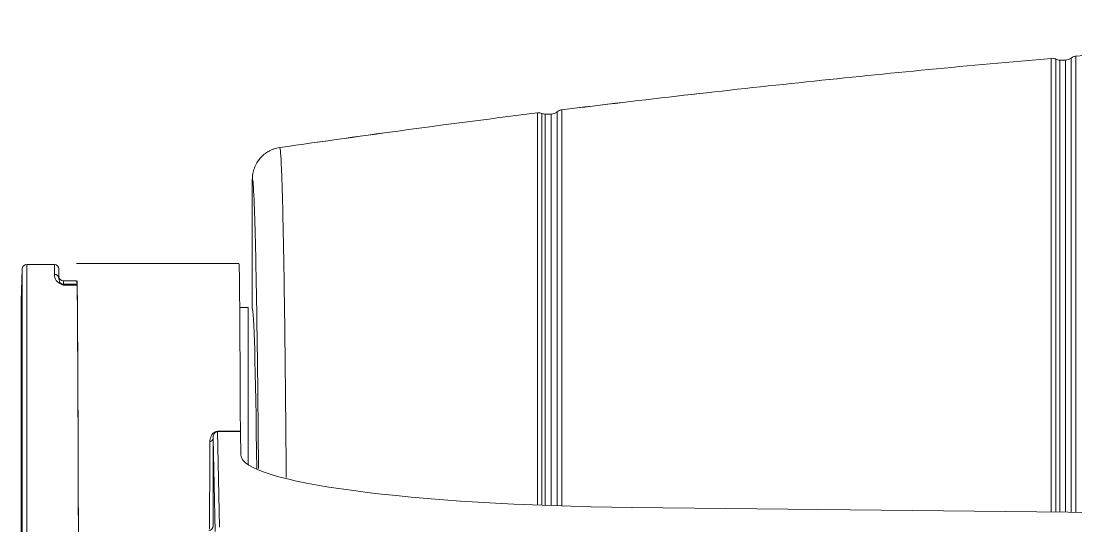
# Model space of a CAD drawing. Header units: inches. Extents: x -3 to 209, y -384 to 20.
# Drawn here: x 199.685 to 200.566, y -369.852 to -369.43 of the extents above; entities that cross this region are included whole.
import ezdxf

# ---------------------------------------------------------------- set-up
doc = ezdxf.new("R2010")
doc.units = ezdxf.units.IN
doc.header["$MEASUREMENT"] = 0
doc.layers.add('HVAC-Equipos', color=3, linetype='Continuous')

# ---------------------------------------------------------------- blocks, each defined once
blk = doc.blocks.new('td-100-silent')
at = {"lineweight": 0}
for p, q in [((0.15359, 0.0769), (0.15359, 0.12656)), ((0.1541, 0.12647), (0.1541, 0.0769)), ((0.15452, 0.12637), (0.15452, 0.07689)), ((0.15452, 0.12637), (0.15513, 0.12637)), ((0.15514, 0.12637), (0.15452, 0.12637)), ((0.15513, 0.07688), (0.15513, 0.12637)), ((0.15575, 0.07688), (0.15575, 0.12658)), ((0.15628, 0.12679), (0.15628, 0.07687)), ((0.09735, 0.07765), (0.09735, 0.12059)), ((0.09785, 0.12053), (0.09785, 0.07763)), ((0.09822, 0.12046), (0.09822, 0.07762)), ((0.09886, 0.12046), (0.09822, 0.12046)), ((0.09886, 0.12046), (0.09822, 0.12046)), ((0.09886, 0.0776), (0.09886, 0.12046)), ((0.09951, 0.07757), (0.09951, 0.12069)), ((0.10003, 0.12092), (0.10003, 0.07755)), ((0.06616, 0.11333), (0.06616, 0.09918)), ((0.04252, 0.104), (0.04148, 0.104)), ((0.04148, -0.104), (0.04148, 0.104)), ((0.0445, 0.104), (0.04252, 0.104)), ((0.0445, 0.104), (0.0445, 0.10293)), ((0.0647, 0.1041), (0.04694, 0.1041)), ((0.04098, 0.10352), (0.04086, 0.09998)), ((0.04098, 0.10352), (0.04098, -0.10352)), ((0.045, 0.1035), (0.045, 0.10244)), ((0.0455, 0.1022), (0.0455, 0.10184)), ((0.0455, 0.1022), (0.04694, 0.1022)), ((0.0455, 0.10184), (0.0455, 0.10173)), ((0.0455, 0.10184), (0.04699, 0.10184)), ((0.04699, 0.10173), (0.0455, 0.10173)), ((0.04699, 0.10184), (0.04694, 0.1022)), ((0.04086, -0.09998), (0.04086, 0.09998)), ((0.0657, 0.0993), (0.06478, 0.0993)), ((0.0657, 0.0993), (0.0657, 0.09173)), ((0.0657, 0.09173), (0.0657, 0.08208)), ((0.06236, 0.08573), (0.06236, 0.08571)), ((0.06236, 0.08571), (0.06258, 0.07525)), ((0.06486, 0.08571), (0.06236, 0.08571)), ((0.06491, 0.08311), (0.06486, 0.08571)), ((0.06208, 0.07475), (0.06186, 0.08498)), ((0.2533, 0.07583), (0.10771, 0.0774))]:
    blk.add_line(p, q, dxfattribs=at)
blk.add_arc((0.04148, 0.1035), 0.0005, 90, 178, dxfattribs=at)
at = {"lineweight": 0, "extrusion": (0, 0, -1)}
blk.add_arc((-0.0445, 0.1035), 0.0005, 90, 180, dxfattribs=at)
at = {"lineweight": 0}
for centre, major_axis, ratio, start_param, end_param in [((0.0647, 0), (0, 0.1041), 0.002618, 5.679997, 6.283195), ((0.0445, 0.10244), (0.0005, 0), 0.989759, 0, 1.570796), ((0.0455, 0.1027), (0, -0.0005), 0.999848, 4.712389, 6.283185), ((0.04511, 0.10142), (0.000212, 0.000453), 0.901147, 0.037029, 0.478429), ((0.0455, 0.10234), (-0.0005, 0), 0.999848, 1.167036, 1.570796), ((0.04694, 0), (0, 0.1041), 0.002618, 3.332966, 6.091844), ((0.04699, 0.09684), (0, -0.005), 0.002618, 2.932219, 3.124139), ((0.04694, 0), (0, -0.104), 0.002618, 0.209374, 2.932219), ((0.06616, 0), (0, -0.09918), 0.008727, 2.536611, 3.136551), ((0.06486, 0.0862), (0, 0.0005), 0.002618, 2.816376, 3.01942), ((0.06136, 0.08498), (0.0005, 0.000002), 0.813224, 5.00601, 6.278687), ((0.0617, 0), (0, -0.1045), 0.002618, 2.376481, 2.52047), ((0.11179, 0.08313), (0.04688, 0), 0.122785, 3.144211, 4.625123), ((0.06139, 0.07538), (-0.000479, -0.000144), 0.999958, 1.279357, 2.850108)]:
    blk.add_ellipse(centre, major_axis=major_axis, ratio=ratio, start_param=start_param, end_param=end_param, dxfattribs=at)
for points, knots in [([(0.21482, 0.13064), (0.20506, 0.13019), (0.1953, 0.12964), (0.17577, 0.12836), (0.16601, 0.12762), (0.15628, 0.12679)], [0, 0, 0, 0, 0.5, 0.5, 1, 1, 1, 1]), ([(0.15359, 0.12656), (0.14465, 0.12578), (0.13572, 0.12492), (0.11785, 0.12304), (0.10893, 0.12202), (0.10003, 0.12092)], [0, 0, 0, 0, 0.5, 0.5, 1, 1, 1, 1]), ([(0.10004, 0.12093), (0.10894, 0.12202), (0.11786, 0.12304), (0.13572, 0.12492), (0.14465, 0.12578), (0.15359, 0.12656)], [0, 0, 0, 0, 0.5, 0.5, 1, 1, 1, 1]), ([(0.15359, 0.12656), (0.15367, 0.12657), (0.15376, 0.12656), (0.15389, 0.12654), (0.15393, 0.12653), (0.15402, 0.1265), (0.15406, 0.12649), (0.1541, 0.12647)], [0, 0, 0, 0, 0.5, 0.5, 0.75, 0.75, 1, 1, 1, 1]), ([(0.1541, 0.12647), (0.15416, 0.12644), (0.15423, 0.12641), (0.15437, 0.12638), (0.15445, 0.12637), (0.15452, 0.12637)], [0, 0, 0, 0, 0.5, 0.5, 1, 1, 1, 1]), ([(0.15452, 0.12637), (0.15445, 0.12637), (0.15438, 0.12638), (0.15424, 0.12641), (0.15417, 0.12644), (0.1541, 0.12647)], [0, 0, 0, 0, 0.5, 0.5, 1, 1, 1, 1]), ([(0.15513, 0.12637), (0.15525, 0.12637), (0.15535, 0.12639), (0.15556, 0.12646), (0.15566, 0.12652), (0.15575, 0.12658)], [0, 0, 0, 0, 0.5, 0.5, 1, 1, 1, 1]), ([(0.15575, 0.12658), (0.15582, 0.12664), (0.15591, 0.12669), (0.15604, 0.12674), (0.15609, 0.12676), (0.15618, 0.12678), (0.15623, 0.12679), (0.15628, 0.12679)], [0, 0, 0, 0, 0.5, 0.5, 0.75, 0.75, 1, 1, 1, 1]), ([(0.09735, 0.12059), (0.09265, 0.12), (0.08795, 0.11939), (0.07855, 0.11812), (0.07385, 0.11747), (0.06916, 0.11679)], [0, 0, 0, 0, 0.5, 0.5, 1, 1, 1, 1]), ([(0.06917, 0.11679), (0.07386, 0.11747), (0.07855, 0.11813), (0.08795, 0.11939), (0.09265, 0.12), (0.09735, 0.12059)], [0, 0, 0, 0, 0.5, 0.5, 1, 1, 1, 1]), ([(0.09735, 0.12059), (0.09743, 0.1206), (0.09752, 0.1206), (0.09769, 0.12058), (0.09777, 0.12056), (0.09785, 0.12053)], [0, 0, 0, 0, 0.5, 0.5, 1, 1, 1, 1]), ([(0.09785, 0.12053), (0.09791, 0.1205), (0.09797, 0.12049), (0.09809, 0.12046), (0.09816, 0.12046), (0.09822, 0.12046)], [0, 0, 0, 0, 0.5, 0.5, 1, 1, 1, 1]), ([(0.09822, 0.12046), (0.09816, 0.12046), (0.0981, 0.12046), (0.09797, 0.12049), (0.09791, 0.1205), (0.09785, 0.12053)], [0, 0, 0, 0, 0.5, 0.5, 1, 1, 1, 1]), ([(0.09886, 0.12046), (0.09898, 0.12046), (0.09909, 0.12048), (0.09926, 0.12054), (0.09931, 0.12056), (0.09941, 0.12062), (0.09946, 0.12066), (0.09951, 0.12069)], [0, 0, 0, 0, 0.5, 0.5, 0.75, 0.75, 1, 1, 1, 1]), ([(0.09951, 0.12069), (0.09958, 0.12076), (0.09966, 0.12081), (0.0998, 0.12087), (0.09984, 0.12088), (0.09994, 0.12091), (0.09998, 0.12092), (0.10003, 0.12092)], [0, 0, 0, 0, 0.5, 0.5, 0.75, 0.75, 1, 1, 1, 1]), ([(0.06616, 0.11333), (0.06616, 0.11354), (0.06618, 0.11374), (0.06624, 0.11405), (0.06626, 0.11415), (0.06631, 0.11435), (0.06635, 0.11445), (0.06646, 0.11475), (0.06654, 0.11493), (0.0667, 0.1152), (0.06676, 0.11529), (0.06688, 0.11546), (0.06695, 0.11554), (0.06715, 0.11578), (0.0673, 0.11592), (0.06754, 0.11612), (0.06763, 0.11618), (0.0678, 0.11629), (0.06789, 0.11635), (0.06816, 0.1165), (0.06835, 0.11658), (0.06875, 0.11671), (0.06895, 0.11676), (0.06916, 0.11679)], [0, 0, 0, 0, 0.125, 0.125, 0.1875, 0.1875, 0.25, 0.25, 0.375, 0.375, 0.4375, 0.4375, 0.5, 0.5, 0.625, 0.625, 0.6875, 0.6875, 0.75, 0.75, 0.875, 0.875, 1, 1, 1, 1]), ([(0.06845, 0.11661), (0.06839, 0.11659), (0.06833, 0.11656), (0.06817, 0.1165), (0.06808, 0.11645), (0.0678, 0.1163), (0.06763, 0.11618), (0.06739, 0.11599), (0.06731, 0.11592), (0.06716, 0.11577), (0.06709, 0.1157), (0.06688, 0.11546), (0.06676, 0.11529), (0.0666, 0.11503), (0.06655, 0.11493), (0.06646, 0.11475), (0.06642, 0.11465), (0.06631, 0.11436), (0.06626, 0.11416), (0.06618, 0.11375), (0.06617, 0.11354), (0.06617, 0.11333)], [0, 0, 0, 0, 0.046152, 0.046152, 0.119525, 0.119525, 0.26627, 0.26627, 0.339643, 0.339643, 0.413016, 0.413016, 0.559762, 0.559762, 0.633135, 0.633135, 0.706508, 0.706508, 0.853254, 0.853254, 1, 1, 1, 1]), ([(0.06916, 0.11679), (0.06923, 0.11677), (0.06929, 0.11597), (0.06942, 0.11295), (0.06948, 0.11073), (0.0696, 0.10485), (0.06966, 0.10119), (0.06976, 0.09273), (0.06981, 0.08789), (0.06987, 0.08187), (0.06987, 0.08128), (0.06987, 0.08069)], [0, 0, 0, 0, 0.243502, 0.243502, 0.487003, 0.487003, 0.730505, 0.730505, 0.974006, 0.974006, 1, 1, 1, 1]), ([(0.06684, 0.08165), (0.0668, 0.08626), (0.06676, 0.0904), (0.06666, 0.09817), (0.0666, 0.10173), (0.06648, 0.10745), (0.06642, 0.1096), (0.06629, 0.11254), (0.06623, 0.11331), (0.06616, 0.11333)], [0, 0, 0, 0, 0.229188, 0.229188, 0.486125, 0.486125, 0.743063, 0.743063, 1, 1, 1, 1]), ([(0.04511, 0.10191), (0.0449, 0.102), (0.04482, 0.1021), (0.04468, 0.10228), (0.04463, 0.10237), (0.04452, 0.10263), (0.0445, 0.10279), (0.0445, 0.10293)], [0, 0, 0, 0, 0.25, 0.25, 0.5, 0.5, 1, 1, 1, 1]), ([(0.045, 0.10244), (0.045, 0.10236), (0.04501, 0.10227), (0.04508, 0.10209), (0.04509, 0.10198), (0.0453, 0.10188)], [0, 0, 0, 0, 0.5, 0.5, 1, 1, 1, 1]), ([(0.06236, 0.08573), (0.06231, 0.08573), (0.06226, 0.08572), (0.06222, 0.08571), (0.06217, 0.0857), (0.06212, 0.08568), (0.06208, 0.08566), (0.062, 0.08562), (0.06194, 0.08557), (0.06188, 0.08552), (0.06177, 0.08542), (0.06169, 0.0853), (0.06164, 0.08518), (0.06155, 0.08499), (0.06151, 0.08479), (0.06151, 0.08459)], [0, 0, 0, 0, 0.059871, 0.059871, 0.059871, 0.134772, 0.134772, 0.134772, 0.269265, 0.269265, 0.269265, 0.553656, 0.553656, 0.553656, 1, 1, 1, 1]), ([(0.06236, 0.08571), (0.06234, 0.08571), (0.06232, 0.08571), (0.06231, 0.0857), (0.06229, 0.0857), (0.06228, 0.0857), (0.06227, 0.0857), (0.06224, 0.08569), (0.06221, 0.08568), (0.06218, 0.08566), (0.06214, 0.08564), (0.0621, 0.08561), (0.06207, 0.08558), (0.06201, 0.08552), (0.06197, 0.08545), (0.06194, 0.08538), (0.0619, 0.0853), (0.06188, 0.08521), (0.06187, 0.08512), (0.06186, 0.08507), (0.06186, 0.08503), (0.06186, 0.08498)], [0, 0, 0, 0, 0.024507, 0.024507, 0.024507, 0.04145, 0.04145, 0.04145, 0.103928, 0.103928, 0.103928, 0.223785, 0.223785, 0.223785, 0.485313, 0.485313, 0.485313, 0.825179, 0.825179, 0.825179, 1, 1, 1, 1]), ([(0.06486, 0.08573), (0.06452, 0.08573), (0.06419, 0.08573), (0.06386, 0.08573), (0.06336, 0.08573), (0.06286, 0.08573), (0.06236, 0.08573)], [0, 0, 0, 0, 0.400009, 0.400009, 0.400009, 1, 1, 1, 1]), ([(0.06151, 0.08459), (0.06151, 0.08387), (0.0615, 0.08312), (0.0615, 0.08159), (0.0615, 0.08081), (0.06149, 0.07842), (0.06148, 0.07675), (0.06148, 0.07502)], [0, 0, 0, 0, 0.25, 0.25, 0.5, 0.5, 1, 1, 1, 1])]:
    blk.add_open_spline(points, degree=3, knots=knots, dxfattribs=at)
for points in [[(0.0455, 0.10173), (0.04537, 0.10179), (0.04523, 0.10185), (0.04511, 0.10191)], [(0.0453, 0.10188), (0.04537, 0.10184), (0.04543, 0.1018), (0.0455, 0.10173)]]:
    blk.add_open_spline(points, degree=3, dxfattribs=at)

msp = doc.modelspace()

# ---------------------------------------------------------------- block references
at = {"layer": 'HVAC-Equipos', "xscale": 7.637981917704027, "yscale": 7.637981917704027, "zscale": 7.637981917704027}
msp.add_blockref('td-100-silent', (199.37267, -370.42759), dxfattribs=at)

doc.saveas('drawing.dxf')
